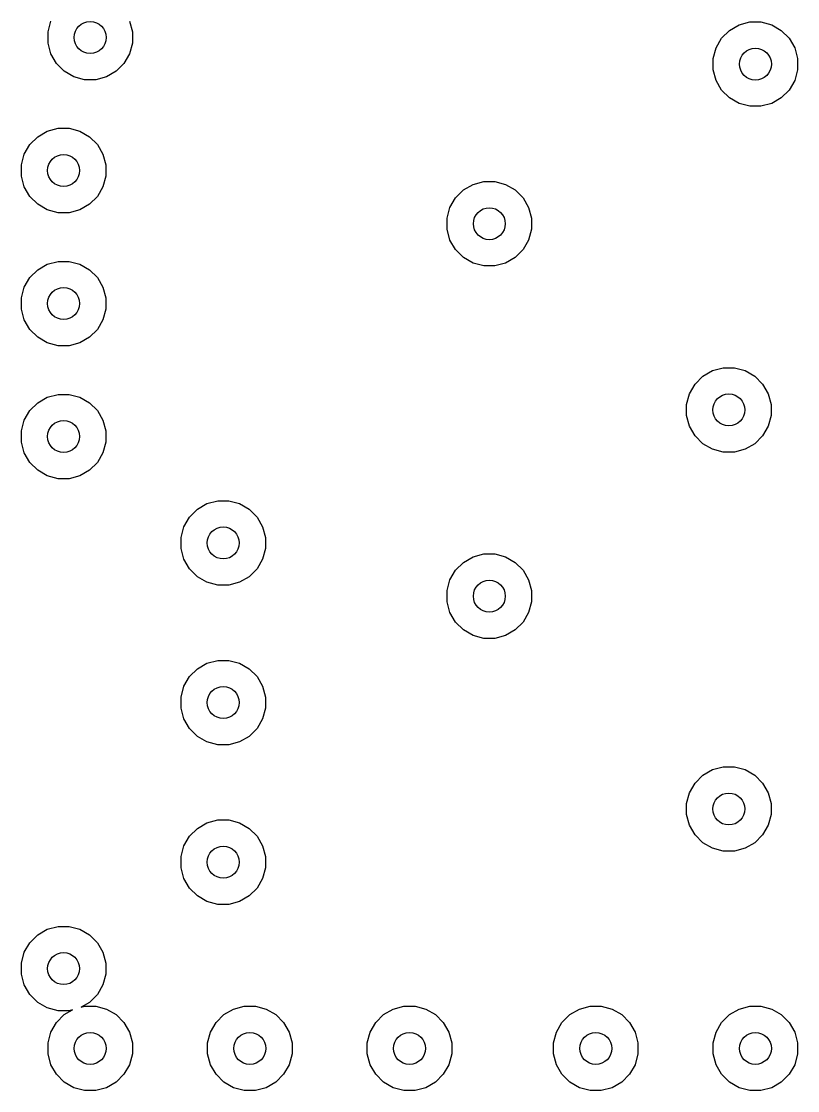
# Model space of a CAD drawing. Extents: x 0.98 to 8.09, y -3.46 to -0.83.
# Drawn here: x 7.2088 to 7.4959, y -1.4329 to -1.0373 of the extents above; entities that cross this region are included whole.
import ezdxf

# ---------------------------------------------------------------- set-up
doc = ezdxf.new("R2010")
doc.units = 0
doc.header["$MEASUREMENT"] = 0
doc.layers.add('BLACK', color=7, linetype='CONTINUOUS')

msp = doc.modelspace()

# ---------------------------------------------------------------- linework, layer by layer
at = {"layer": 'BLACK', "linetype": 'CONTINUOUS'}
for p, q in [((7.21864, -1.04125), (7.2197, -1.03728)), ((7.2488, -1.03728), (7.24987, -1.04125)), ((7.47073, -1.04066), (7.47429, -1.0386)), ((7.47429, -1.0386), (7.47826, -1.03754)), ((7.47826, -1.03754), (7.48237, -1.03754)), ((7.48237, -1.03754), (7.48634, -1.0386)), ((7.48634, -1.0386), (7.4899, -1.04066)), ((7.21864, -1.04536), (7.21864, -1.04125)), ((7.24987, -1.04125), (7.24987, -1.04536)), ((7.46577, -1.04712), (7.46782, -1.04356)), ((7.46782, -1.04356), (7.47073, -1.04066)), ((7.4899, -1.04066), (7.49281, -1.04356)), ((7.49281, -1.04356), (7.49486, -1.04712)), ((7.2197, -1.04933), (7.21864, -1.04536)), ((7.24987, -1.04536), (7.2488, -1.04933)), ((7.4647, -1.05109), (7.46577, -1.04712)), ((7.49486, -1.04712), (7.49593, -1.05109)), ((7.22176, -1.05289), (7.2197, -1.04933)), ((7.2488, -1.04933), (7.24675, -1.05289)), ((7.4647, -1.05521), (7.4647, -1.05109)), ((7.49593, -1.05109), (7.49593, -1.05521)), ((7.22467, -1.0558), (7.22176, -1.05289)), ((7.22823, -1.05786), (7.22467, -1.0558)), ((7.24384, -1.0558), (7.24028, -1.05786)), ((7.24675, -1.05289), (7.24384, -1.0558)), ((7.46577, -1.05918), (7.4647, -1.05521)), ((7.49593, -1.05521), (7.49486, -1.05918)), ((7.2322, -1.05892), (7.22823, -1.05786)), ((7.23631, -1.05892), (7.2322, -1.05892)), ((7.24028, -1.05786), (7.23631, -1.05892)), ((7.46782, -1.06274), (7.46577, -1.05918)), ((7.49486, -1.05918), (7.49281, -1.06274)), ((7.47073, -1.06564), (7.46782, -1.06274)), ((7.49281, -1.06274), (7.4899, -1.06564)), ((7.47429, -1.0677), (7.47073, -1.06564)), ((7.47826, -1.06876), (7.47429, -1.0677)), ((7.48634, -1.0677), (7.48237, -1.06876)), ((7.4899, -1.06564), (7.48634, -1.0677)), ((7.48237, -1.06876), (7.47826, -1.06876)), ((7.21482, -1.08003), (7.21838, -1.07797)), ((7.21838, -1.07797), (7.22235, -1.07691)), ((7.22235, -1.07691), (7.22646, -1.07691)), ((7.22646, -1.07691), (7.23044, -1.07797)), ((7.23044, -1.07797), (7.234, -1.08003)), ((7.20986, -1.08649), (7.21192, -1.08293)), ((7.21192, -1.08293), (7.21482, -1.08003)), ((7.234, -1.08003), (7.2369, -1.08293)), ((7.2369, -1.08293), (7.23896, -1.08649)), ((7.2088, -1.09046), (7.20986, -1.08649)), ((7.23896, -1.08649), (7.24002, -1.09046)), ((7.2088, -1.09458), (7.2088, -1.09046)), ((7.24002, -1.09046), (7.24002, -1.09458)), ((7.20986, -1.09855), (7.2088, -1.09458)), ((7.24002, -1.09458), (7.23896, -1.09855)), ((7.21192, -1.10211), (7.20986, -1.09855)), ((7.23896, -1.09855), (7.2369, -1.10211)), ((7.3694, -1.10262), (7.3723, -1.09971)), ((7.3723, -1.09971), (7.37586, -1.09766)), ((7.37586, -1.09766), (7.37983, -1.09659)), ((7.37983, -1.09659), (7.38395, -1.09659)), ((7.38395, -1.09659), (7.38792, -1.09766)), ((7.38792, -1.09766), (7.39148, -1.09971)), ((7.39148, -1.09971), (7.39438, -1.10262)), ((7.21482, -1.10501), (7.21192, -1.10211)), ((7.2369, -1.10211), (7.234, -1.10501)), ((7.36734, -1.10618), (7.3694, -1.10262)), ((7.39438, -1.10262), (7.39644, -1.10618)), ((7.21838, -1.10707), (7.21482, -1.10501)), ((7.22235, -1.10813), (7.21838, -1.10707)), ((7.23044, -1.10707), (7.22646, -1.10813)), ((7.234, -1.10501), (7.23044, -1.10707)), ((7.36628, -1.11015), (7.36734, -1.10618)), ((7.39644, -1.10618), (7.3975, -1.11015)), ((7.22646, -1.10813), (7.22235, -1.10813)), ((7.36628, -1.11426), (7.36628, -1.11015)), ((7.3975, -1.11015), (7.3975, -1.11426)), ((7.36734, -1.11823), (7.36628, -1.11426)), ((7.3975, -1.11426), (7.39644, -1.11823)), ((7.3694, -1.12179), (7.36734, -1.11823)), ((7.39644, -1.11823), (7.39438, -1.12179)), ((7.3723, -1.1247), (7.3694, -1.12179)), ((7.39438, -1.12179), (7.39148, -1.1247)), ((7.21482, -1.12924), (7.21838, -1.12718)), ((7.21838, -1.12718), (7.22235, -1.12612)), ((7.22235, -1.12612), (7.22646, -1.12612)), ((7.22646, -1.12612), (7.23044, -1.12718)), ((7.23044, -1.12718), (7.234, -1.12924)), ((7.37586, -1.12675), (7.3723, -1.1247)), ((7.37983, -1.12782), (7.37586, -1.12675)), ((7.38792, -1.12675), (7.38395, -1.12782)), ((7.39148, -1.1247), (7.38792, -1.12675)), ((7.21192, -1.13215), (7.21482, -1.12924)), ((7.234, -1.12924), (7.2369, -1.13215)), ((7.38395, -1.12782), (7.37983, -1.12782)), ((7.20986, -1.13571), (7.21192, -1.13215)), ((7.2369, -1.13215), (7.23896, -1.13571)), ((7.2088, -1.13968), (7.20986, -1.13571)), ((7.23896, -1.13571), (7.24002, -1.13968)), ((7.2088, -1.14379), (7.2088, -1.13968)), ((7.24002, -1.13968), (7.24002, -1.14379)), ((7.20986, -1.14776), (7.2088, -1.14379)), ((7.24002, -1.14379), (7.23896, -1.14776)), ((7.21192, -1.15132), (7.20986, -1.14776)), ((7.23896, -1.14776), (7.2369, -1.15132)), ((7.21482, -1.15423), (7.21192, -1.15132)), ((7.21838, -1.15628), (7.21482, -1.15423)), ((7.234, -1.15423), (7.23044, -1.15628)), ((7.2369, -1.15132), (7.234, -1.15423)), ((7.22235, -1.15735), (7.21838, -1.15628)), ((7.22646, -1.15735), (7.22235, -1.15735)), ((7.23044, -1.15628), (7.22646, -1.15735)), ((7.46089, -1.16861), (7.46445, -1.16655)), ((7.46445, -1.16655), (7.46842, -1.16549)), ((7.46842, -1.16549), (7.47253, -1.16549)), ((7.47253, -1.16549), (7.4765, -1.16655)), ((7.4765, -1.16655), (7.48006, -1.16861)), ((7.45798, -1.17152), (7.46089, -1.16861)), ((7.48006, -1.16861), (7.48297, -1.17152)), ((7.45592, -1.17508), (7.45798, -1.17152)), ((7.48297, -1.17152), (7.48502, -1.17508)), ((7.21192, -1.18136), (7.21482, -1.17845)), ((7.21482, -1.17845), (7.21838, -1.1764)), ((7.21838, -1.1764), (7.22235, -1.17533)), ((7.22235, -1.17533), (7.22646, -1.17533)), ((7.22646, -1.17533), (7.23044, -1.1764)), ((7.23044, -1.1764), (7.234, -1.17845)), ((7.234, -1.17845), (7.2369, -1.18136)), ((7.45486, -1.17905), (7.45592, -1.17508)), ((7.48502, -1.17508), (7.48609, -1.17905)), ((7.20986, -1.18492), (7.21192, -1.18136)), ((7.2369, -1.18136), (7.23896, -1.18492)), ((7.45486, -1.18316), (7.45486, -1.17905)), ((7.48609, -1.17905), (7.48609, -1.18316)), ((7.2088, -1.18889), (7.20986, -1.18492)), ((7.23896, -1.18492), (7.24002, -1.18889)), ((7.45592, -1.18713), (7.45486, -1.18316)), ((7.48609, -1.18316), (7.48502, -1.18713)), ((7.2088, -1.193), (7.2088, -1.18889)), ((7.24002, -1.18889), (7.24002, -1.193)), ((7.45798, -1.19069), (7.45592, -1.18713)), ((7.46089, -1.1936), (7.45798, -1.19069)), ((7.48297, -1.19069), (7.48006, -1.1936)), ((7.48502, -1.18713), (7.48297, -1.19069)), ((7.20986, -1.19697), (7.2088, -1.193)), ((7.24002, -1.193), (7.23896, -1.19697)), ((7.46445, -1.19565), (7.46089, -1.1936)), ((7.48006, -1.1936), (7.4765, -1.19565)), ((7.21192, -1.20053), (7.20986, -1.19697)), ((7.23896, -1.19697), (7.2369, -1.20053)), ((7.46842, -1.19672), (7.46445, -1.19565)), ((7.47253, -1.19672), (7.46842, -1.19672)), ((7.4765, -1.19565), (7.47253, -1.19672)), ((7.21482, -1.20344), (7.21192, -1.20053)), ((7.2369, -1.20053), (7.234, -1.20344)), ((7.21838, -1.20549), (7.21482, -1.20344)), ((7.22235, -1.20656), (7.21838, -1.20549)), ((7.22646, -1.20656), (7.22235, -1.20656)), ((7.23044, -1.20549), (7.22646, -1.20656)), ((7.234, -1.20344), (7.23044, -1.20549)), ((7.27097, -1.22073), (7.27388, -1.21782)), ((7.27388, -1.21782), (7.27744, -1.21577)), ((7.27744, -1.21577), (7.28141, -1.2147)), ((7.28141, -1.2147), (7.28552, -1.2147)), ((7.28552, -1.2147), (7.28949, -1.21577)), ((7.28949, -1.21577), (7.29305, -1.21782)), ((7.29305, -1.21782), (7.29596, -1.22073)), ((7.26892, -1.22429), (7.27097, -1.22073)), ((7.29596, -1.22073), (7.29801, -1.22429)), ((7.26785, -1.22826), (7.26892, -1.22429)), ((7.29801, -1.22429), (7.29908, -1.22826)), ((7.26785, -1.23237), (7.26785, -1.22826)), ((7.29908, -1.22826), (7.29908, -1.23237)), ((7.26892, -1.23634), (7.26785, -1.23237)), ((7.29908, -1.23237), (7.29801, -1.23634)), ((7.27097, -1.2399), (7.26892, -1.23634)), ((7.29801, -1.23634), (7.29596, -1.2399)), ((7.3694, -1.24041), (7.3723, -1.23751)), ((7.3723, -1.23751), (7.37586, -1.23545)), ((7.37586, -1.23545), (7.37983, -1.23439)), ((7.37983, -1.23439), (7.38395, -1.23439)), ((7.38395, -1.23439), (7.38792, -1.23545)), ((7.38792, -1.23545), (7.39148, -1.23751)), ((7.39148, -1.23751), (7.39438, -1.24041)), ((7.27388, -1.24281), (7.27097, -1.2399)), ((7.29596, -1.2399), (7.29305, -1.24281)), ((7.36734, -1.24397), (7.3694, -1.24041)), ((7.39438, -1.24041), (7.39644, -1.24397)), ((7.27744, -1.24486), (7.27388, -1.24281)), ((7.28141, -1.24593), (7.27744, -1.24486)), ((7.28552, -1.24593), (7.28141, -1.24593)), ((7.28949, -1.24486), (7.28552, -1.24593)), ((7.29305, -1.24281), (7.28949, -1.24486)), ((7.36628, -1.24794), (7.36734, -1.24397)), ((7.39644, -1.24397), (7.3975, -1.24794)), ((7.36628, -1.25206), (7.36628, -1.24794)), ((7.3975, -1.24794), (7.3975, -1.25206)), ((7.36734, -1.25603), (7.36628, -1.25206)), ((7.3975, -1.25206), (7.39644, -1.25603)), ((7.3694, -1.25959), (7.36734, -1.25603)), ((7.39644, -1.25603), (7.39438, -1.25959)), ((7.3723, -1.26249), (7.3694, -1.25959)), ((7.39438, -1.25959), (7.39148, -1.26249)), ((7.37586, -1.26455), (7.3723, -1.26249)), ((7.37983, -1.26561), (7.37586, -1.26455)), ((7.38395, -1.26561), (7.37983, -1.26561)), ((7.38792, -1.26455), (7.38395, -1.26561)), ((7.39148, -1.26249), (7.38792, -1.26455)), ((7.27744, -1.27482), (7.28141, -1.27376)), ((7.28141, -1.27376), (7.28552, -1.27376)), ((7.28552, -1.27376), (7.28949, -1.27482)), ((7.27097, -1.27978), (7.27388, -1.27688)), ((7.27388, -1.27688), (7.27744, -1.27482)), ((7.28949, -1.27482), (7.29305, -1.27688)), ((7.29305, -1.27688), (7.29596, -1.27978)), ((7.26892, -1.28334), (7.27097, -1.27978)), ((7.29596, -1.27978), (7.29801, -1.28334)), ((7.26785, -1.28731), (7.26892, -1.28334)), ((7.29801, -1.28334), (7.29908, -1.28731)), ((7.26785, -1.29143), (7.26785, -1.28731)), ((7.29908, -1.28731), (7.29908, -1.29143)), ((7.26892, -1.2954), (7.26785, -1.29143)), ((7.29908, -1.29143), (7.29801, -1.2954)), ((7.27097, -1.29896), (7.26892, -1.2954)), ((7.29801, -1.2954), (7.29596, -1.29896)), ((7.27388, -1.30186), (7.27097, -1.29896)), ((7.29596, -1.29896), (7.29305, -1.30186)), ((7.27744, -1.30392), (7.27388, -1.30186)), ((7.28141, -1.30498), (7.27744, -1.30392)), ((7.28552, -1.30498), (7.28141, -1.30498)), ((7.28949, -1.30392), (7.28552, -1.30498)), ((7.29305, -1.30186), (7.28949, -1.30392)), ((7.46445, -1.31419), (7.46842, -1.31313)), ((7.46842, -1.31313), (7.47253, -1.31313)), ((7.47253, -1.31313), (7.4765, -1.31419)), ((7.45798, -1.31915), (7.46089, -1.31625)), ((7.46089, -1.31625), (7.46445, -1.31419)), ((7.4765, -1.31419), (7.48006, -1.31625)), ((7.48006, -1.31625), (7.48297, -1.31915)), ((7.45592, -1.32271), (7.45798, -1.31915)), ((7.48297, -1.31915), (7.48502, -1.32271)), ((7.45486, -1.32668), (7.45592, -1.32271)), ((7.48502, -1.32271), (7.48609, -1.32668)), ((7.45486, -1.3308), (7.45486, -1.32668)), ((7.48609, -1.32668), (7.48609, -1.3308)), ((7.27744, -1.33388), (7.28141, -1.33281)), ((7.28141, -1.33281), (7.28552, -1.33281)), ((7.28552, -1.33281), (7.28949, -1.33388)), ((7.45592, -1.33477), (7.45486, -1.3308)), ((7.48609, -1.3308), (7.48502, -1.33477)), ((7.27097, -1.33884), (7.27388, -1.33593)), ((7.27388, -1.33593), (7.27744, -1.33388)), ((7.28949, -1.33388), (7.29305, -1.33593)), ((7.29305, -1.33593), (7.29596, -1.33884)), ((7.45798, -1.33833), (7.45592, -1.33477)), ((7.48502, -1.33477), (7.48297, -1.33833)), ((7.26892, -1.3424), (7.27097, -1.33884)), ((7.29596, -1.33884), (7.29801, -1.3424)), ((7.46089, -1.34123), (7.45798, -1.33833)), ((7.48297, -1.33833), (7.48006, -1.34123)), ((7.26785, -1.34637), (7.26892, -1.3424)), ((7.29801, -1.3424), (7.29908, -1.34637)), ((7.46445, -1.34329), (7.46089, -1.34123)), ((7.46842, -1.34435), (7.46445, -1.34329)), ((7.47253, -1.34435), (7.46842, -1.34435)), ((7.4765, -1.34329), (7.47253, -1.34435)), ((7.48006, -1.34123), (7.4765, -1.34329)), ((7.26785, -1.35048), (7.26785, -1.34637)), ((7.29908, -1.34637), (7.29908, -1.35048)), ((7.26892, -1.35445), (7.26785, -1.35048)), ((7.29908, -1.35048), (7.29801, -1.35445)), ((7.27097, -1.35801), (7.26892, -1.35445)), ((7.29801, -1.35445), (7.29596, -1.35801)), ((7.27388, -1.36092), (7.27097, -1.35801)), ((7.29596, -1.35801), (7.29305, -1.36092)), ((7.27744, -1.36297), (7.27388, -1.36092)), ((7.28141, -1.36404), (7.27744, -1.36297)), ((7.28552, -1.36404), (7.28141, -1.36404)), ((7.28949, -1.36297), (7.28552, -1.36404)), ((7.29305, -1.36092), (7.28949, -1.36297)), ((7.21838, -1.37325), (7.22235, -1.37218)), ((7.22235, -1.37218), (7.22646, -1.37218)), ((7.22646, -1.37218), (7.23044, -1.37325)), ((7.21192, -1.37821), (7.21482, -1.3753)), ((7.21482, -1.3753), (7.21838, -1.37325)), ((7.23044, -1.37325), (7.234, -1.3753)), ((7.234, -1.3753), (7.2369, -1.37821)), ((7.20986, -1.38177), (7.21192, -1.37821)), ((7.2369, -1.37821), (7.23896, -1.38177)), ((7.2088, -1.38574), (7.20986, -1.38177)), ((7.23896, -1.38177), (7.24002, -1.38574)), ((7.2088, -1.38985), (7.2088, -1.38574)), ((7.24002, -1.38574), (7.24002, -1.38985)), ((7.20986, -1.39382), (7.2088, -1.38985)), ((7.24002, -1.38985), (7.23896, -1.39382)), ((7.21192, -1.39738), (7.20986, -1.39382)), ((7.23896, -1.39382), (7.2369, -1.39738)), ((7.21482, -1.40029), (7.21192, -1.39738)), ((7.21838, -1.40234), (7.21482, -1.40029)), ((7.234, -1.40029), (7.23096, -1.40204)), ((7.2369, -1.39738), (7.234, -1.40029)), ((7.22235, -1.40341), (7.21838, -1.40234)), ((7.22646, -1.40341), (7.22235, -1.40341)), ((7.22467, -1.40483), (7.2277, -1.40308)), ((7.2277, -1.40308), (7.22646, -1.40341)), ((7.23096, -1.40204), (7.2322, -1.40171)), ((7.2322, -1.40171), (7.23631, -1.40171)), ((7.23631, -1.40171), (7.24028, -1.40277)), ((7.24028, -1.40277), (7.24384, -1.40483)), ((7.28372, -1.40483), (7.28728, -1.40277)), ((7.28728, -1.40277), (7.29125, -1.40171)), ((7.29125, -1.40171), (7.29536, -1.40171)), ((7.29536, -1.40171), (7.29933, -1.40277)), ((7.29933, -1.40277), (7.30289, -1.40483)), ((7.34278, -1.40483), (7.34634, -1.40277)), ((7.34634, -1.40277), (7.35031, -1.40171)), ((7.35031, -1.40171), (7.35442, -1.40171)), ((7.35442, -1.40171), (7.35839, -1.40277)), ((7.35839, -1.40277), (7.36195, -1.40483)), ((7.41167, -1.40483), (7.41523, -1.40277)), ((7.41523, -1.40277), (7.4192, -1.40171)), ((7.4192, -1.40171), (7.42332, -1.40171)), ((7.42332, -1.40171), (7.42729, -1.40277)), ((7.42729, -1.40277), (7.43085, -1.40483)), ((7.47073, -1.40483), (7.47429, -1.40277)), ((7.47429, -1.40277), (7.47826, -1.40171)), ((7.47826, -1.40171), (7.48237, -1.40171)), ((7.48237, -1.40171), (7.48634, -1.40277)), ((7.48634, -1.40277), (7.4899, -1.40483)), ((7.2197, -1.4113), (7.22176, -1.40774)), ((7.22176, -1.40774), (7.22467, -1.40483)), ((7.24384, -1.40483), (7.24675, -1.40774)), ((7.24675, -1.40774), (7.2488, -1.4113)), ((7.27876, -1.4113), (7.28081, -1.40774)), ((7.28081, -1.40774), (7.28372, -1.40483)), ((7.30289, -1.40483), (7.3058, -1.40774)), ((7.3058, -1.40774), (7.30786, -1.4113)), ((7.33781, -1.4113), (7.33987, -1.40774)), ((7.33987, -1.40774), (7.34278, -1.40483)), ((7.36195, -1.40483), (7.36486, -1.40774)), ((7.36486, -1.40774), (7.36691, -1.4113)), ((7.40671, -1.4113), (7.40877, -1.40774)), ((7.40877, -1.40774), (7.41167, -1.40483)), ((7.43085, -1.40483), (7.43375, -1.40774)), ((7.43375, -1.40774), (7.43581, -1.4113)), ((7.46577, -1.4113), (7.46782, -1.40774)), ((7.46782, -1.40774), (7.47073, -1.40483)), ((7.4899, -1.40483), (7.49281, -1.40774)), ((7.49281, -1.40774), (7.49486, -1.4113)), ((7.21864, -1.41527), (7.2197, -1.4113)), ((7.2488, -1.4113), (7.24987, -1.41527)), ((7.27769, -1.41527), (7.27876, -1.4113)), ((7.30786, -1.4113), (7.30892, -1.41527)), ((7.33675, -1.41527), (7.33781, -1.4113)), ((7.36691, -1.4113), (7.36798, -1.41527)), ((7.40565, -1.41527), (7.40671, -1.4113)), ((7.43581, -1.4113), (7.43687, -1.41527)), ((7.4647, -1.41527), (7.46577, -1.4113)), ((7.49486, -1.4113), (7.49593, -1.41527)), ((7.21864, -1.41938), (7.21864, -1.41527)), ((7.24987, -1.41527), (7.24987, -1.41938)), ((7.27769, -1.41938), (7.27769, -1.41527)), ((7.30892, -1.41527), (7.30892, -1.41938)), ((7.33675, -1.41938), (7.33675, -1.41527)), ((7.36798, -1.41527), (7.36798, -1.41938)), ((7.40565, -1.41938), (7.40565, -1.41527)), ((7.43687, -1.41527), (7.43687, -1.41938)), ((7.4647, -1.41938), (7.4647, -1.41527)), ((7.49593, -1.41527), (7.49593, -1.41938)), ((7.2197, -1.42335), (7.21864, -1.41938)), ((7.24987, -1.41938), (7.2488, -1.42335)), ((7.27876, -1.42335), (7.27769, -1.41938)), ((7.30892, -1.41938), (7.30786, -1.42335)), ((7.33781, -1.42335), (7.33675, -1.41938)), ((7.36798, -1.41938), (7.36691, -1.42335)), ((7.40671, -1.42335), (7.40565, -1.41938)), ((7.43687, -1.41938), (7.43581, -1.42335)), ((7.46577, -1.42335), (7.4647, -1.41938)), ((7.49593, -1.41938), (7.49486, -1.42335)), ((7.22176, -1.42691), (7.2197, -1.42335)), ((7.2488, -1.42335), (7.24675, -1.42691)), ((7.28081, -1.42691), (7.27876, -1.42335)), ((7.30786, -1.42335), (7.3058, -1.42691)), ((7.33987, -1.42691), (7.33781, -1.42335)), ((7.36691, -1.42335), (7.36486, -1.42691)), ((7.40877, -1.42691), (7.40671, -1.42335)), ((7.43581, -1.42335), (7.43375, -1.42691)), ((7.46782, -1.42691), (7.46577, -1.42335)), ((7.49486, -1.42335), (7.49281, -1.42691)), ((7.22467, -1.42982), (7.22176, -1.42691)), ((7.24675, -1.42691), (7.24384, -1.42982)), ((7.28372, -1.42982), (7.28081, -1.42691)), ((7.3058, -1.42691), (7.30289, -1.42982)), ((7.34278, -1.42982), (7.33987, -1.42691)), ((7.36486, -1.42691), (7.36195, -1.42982)), ((7.41167, -1.42982), (7.40877, -1.42691)), ((7.43375, -1.42691), (7.43085, -1.42982)), ((7.47073, -1.42982), (7.46782, -1.42691)), ((7.49281, -1.42691), (7.4899, -1.42982)), ((7.22823, -1.43187), (7.22467, -1.42982)), ((7.2322, -1.43294), (7.22823, -1.43187)), ((7.24028, -1.43187), (7.23631, -1.43294)), ((7.24384, -1.42982), (7.24028, -1.43187)), ((7.28728, -1.43187), (7.28372, -1.42982)), ((7.29125, -1.43294), (7.28728, -1.43187)), ((7.29933, -1.43187), (7.29536, -1.43294)), ((7.30289, -1.42982), (7.29933, -1.43187)), ((7.34634, -1.43187), (7.34278, -1.42982)), ((7.35031, -1.43294), (7.34634, -1.43187)), ((7.35839, -1.43187), (7.35442, -1.43294)), ((7.36195, -1.42982), (7.35839, -1.43187)), ((7.41523, -1.43187), (7.41167, -1.42982)), ((7.4192, -1.43294), (7.41523, -1.43187)), ((7.42729, -1.43187), (7.42332, -1.43294)), ((7.43085, -1.42982), (7.42729, -1.43187)), ((7.47429, -1.43187), (7.47073, -1.42982)), ((7.47826, -1.43294), (7.47429, -1.43187)), ((7.48634, -1.43187), (7.48237, -1.43294)), ((7.4899, -1.42982), (7.48634, -1.43187)), ((7.23631, -1.43294), (7.2322, -1.43294)), ((7.29536, -1.43294), (7.29125, -1.43294)), ((7.35442, -1.43294), (7.35031, -1.43294)), ((7.42332, -1.43294), (7.4192, -1.43294)), ((7.48237, -1.43294), (7.47826, -1.43294))]:
    msp.add_line(p, q, dxfattribs=at)
at = {"layer": 'BLACK'}
for centre in [(7.23425, -1.04331), (7.48031, -1.05315), (7.22441, -1.09252), (7.38189, -1.1122), (7.22441, -1.14173), (7.47047, -1.1811), (7.22441, -1.19094), (7.28346, -1.23031), (7.38189, -1.25), (7.28346, -1.28937), (7.47047, -1.32874), (7.28346, -1.34843), (7.22441, -1.3878), (7.23425, -1.41732), (7.29331, -1.41732), (7.35236, -1.41732), (7.42126, -1.41732), (7.48031, -1.41732)]:
    msp.add_circle(centre, 0.00591, dxfattribs=at)

doc.saveas('drawing.dxf')
